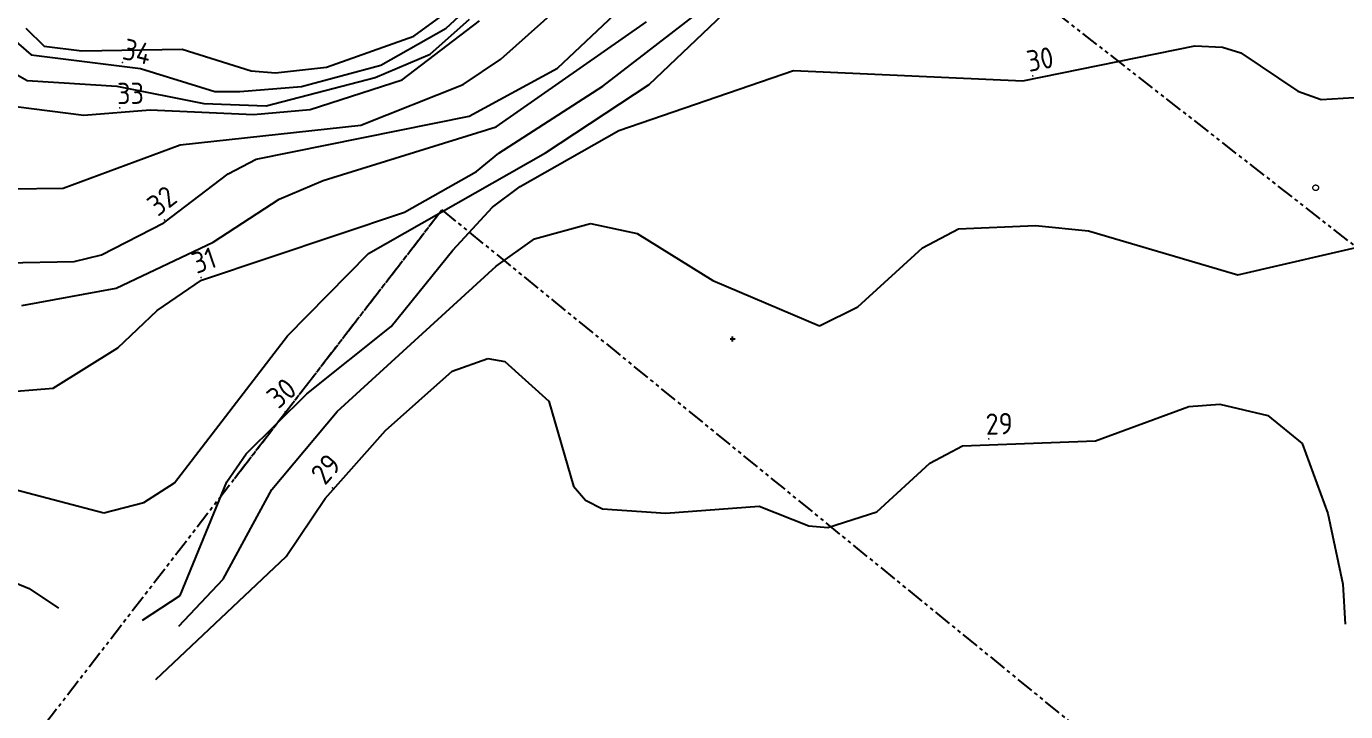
# Model space of a CAD drawing. Header units: metres. Extents: x 139929 to 143267, y 6401995 to 6404511.
# Drawn here: x 140299.6 to 140392.8, y 6402084.8 to 6402133.2 of the extents above; entities that cross this region are included whole.
import ezdxf
from ezdxf.enums import TextEntityAlignment as Align

# ---------------------------------------------------------------- set-up
doc = ezdxf.new("R2010")
doc.units = ezdxf.units.M
doc.linetypes.add('DGN Style 3', pattern=[2.464518, 1.76037, -0.704148])
doc.linetypes.add('PHANTOM', pattern=[2.5, 1.25, -0.25, 0.25, -0.25, 0.25, -0.25])
for name, color, linetype in [('M-BEF-NIVÅKURVA-PRIMÄR-0.5M', 12, 'Continuous'), ('M-BEF-NIVÅKURVA-PRIMÄR-1.0M', 12, 'Continuous'), ('M-BEF-TELE-INFO', 4, 'Continuous'), ('M-GR-FASTIGHETSGRÄNS', 3, 'PHANTOM'), ('M-KRYSS-1000', 1, 'Continuous')]:
    doc.layers.add(name, color=color, linetype=linetype)
doc.layers.add('TE_OSAKERT_LAGE', color=254, linetype='Continuous', lineweight=0)
doc.styles.add('ISO', font='iso.shx', dxfattribs={"height": 2.5})

# ---------------------------------------------------------------- blocks, each defined once
blk = doc.blocks.new('OCT370_2', base_point=(108327.366, 6370837.691))
at = {"layer": 'TE_OSAKERT_LAGE', "color": 30, "linetype": 'DGN Style 3', "lineweight": 13}
blk.add_circle((108327.357, 6370837.691), 0.2, dxfattribs=at)
blk = doc.blocks.new('PLUS')
for p, q in [((-0.175, 0), (0, 0)), ((0, 0), (0, 0.175)), ((0, -0.175), (0, 0)), ((0, 0), (0.175, 0))]:
    blk.add_line(p, q)
blk = doc.blocks.new('PRI_NIVÅ_HÖJDPKT')
at = {"color": 0, "linetype": 'Continuous', "lineweight": -3}
blk.add_circle((183, 184), 0.0005, dxfattribs=at)

msp = doc.modelspace()

# ---------------------------------------------------------------- linework, layer by layer
at = {"layer": 'M-BEF-NIVÅKURVA-PRIMÄR-0.5M', "linetype": 'Continuous', "lineweight": -3}
for p, q in [((140333.064, 6402130.895, 32.5), (140344.417, 6402140.993, 32.5)), ((140326.93, 6402132.5, 34.5), (140330.397, 6402135.018, 34.5)), ((140343.563, 6402129.098, 30.5), (140349.258, 6402134.505, 30.5)), ((140328.073, 6402131.233, 33.5), (140330.849, 6402133.704, 33.5)), ((140332.751, 6402126.099, 31.5), (140343.375, 6402133.531, 31.5)), ((140299.511, 6402133.066, 34.5), (140300.816, 6402131.807, 34.5)), ((140320.747, 6402130.313, 34.5), (140326.93, 6402132.5, 34.5)), ((140300.816, 6402131.807, 34.5), (140303.464, 6402131.468, 34.5)), ((140303.464, 6402131.468, 34.5), (140310.552, 6402131.581, 34.5)), ((140310.552, 6402131.581, 34.5), (140315.443, 6402130.063, 34.5)), ((140324.192, 6402129.602, 33.5), (140328.073, 6402131.233, 33.5)), ((140330.418, 6402129.103, 32.5), (140333.064, 6402130.895, 32.5)), ((140298.622, 6402129.941, 33.5), (140299.603, 6402129.38, 33.5)), ((140315.443, 6402130.063, 34.5), (140317.147, 6402129.93, 34.5)), ((140316.483, 6402127.586, 33.5), (140324.192, 6402129.602, 33.5)), ((140317.147, 6402129.93, 34.5), (140320.747, 6402130.313, 34.5)), ((140299.603, 6402129.38, 33.5), (140305.951, 6402128.984, 33.5)), ((140305.951, 6402128.984, 33.5), (140312.09, 6402127.758, 33.5)), ((140323.19, 6402126.213, 32.5), (140330.418, 6402129.103, 32.5)), ((140336.229, 6402124.278, 30.5), (140343.563, 6402129.098, 30.5)), ((140312.09, 6402127.758, 33.5), (140316.483, 6402127.586, 33.5)), ((140310.409, 6402124.827, 32.5), (140323.19, 6402126.213, 32.5)), ((140320.519, 6402122.323, 31.5), (140332.751, 6402126.099, 31.5)), ((140302.146, 6402121.772, 32.5), (140310.409, 6402124.827, 32.5)), ((140323.73, 6402117.168, 30.5), (140336.229, 6402124.278, 30.5)), ((140317.412, 6402121.007, 31.5), (140320.519, 6402122.323, 31.5)), ((140298.398, 6402121.719, 32.5), (140302.146, 6402121.772, 32.5)), ((140312.752, 6402117.948, 31.5), (140317.412, 6402121.007, 31.5)), ((140335.465, 6402118.196, 29.5), (140339.412, 6402119.278, 29.5)), ((140339.412, 6402119.278, 29.5), (140342.698, 6402118.563, 29.5)), ((140342.698, 6402118.563, 29.5), (140348.055, 6402115.253, 29.5)), ((140362.878, 6402117.558, 29.5), (140365.401, 6402118.903, 29.5)), ((140365.401, 6402118.903, 29.5), (140370.86, 6402119.14, 29.5)), ((140370.86, 6402119.14, 29.5), (140374.588, 6402118.769, 29.5)), ((140374.588, 6402118.769, 29.5), (140385.146, 6402115.655, 29.5)), ((140305.89, 6402114.71, 31.5), (140312.752, 6402117.948, 31.5)), ((140332.75, 6402116.267, 29.5), (140335.465, 6402118.196, 29.5)), ((140358.292, 6402113.387, 29.5), (140362.878, 6402117.558, 29.5)), ((140385.146, 6402115.655, 29.5), (140395.324, 6402118.017, 29.5)), ((140318.002, 6402111.338, 30.5), (140323.73, 6402117.168, 30.5)), ((140321.511, 6402105.987, 29.5), (140332.75, 6402116.267, 29.5)), ((140299.224, 6402113.481, 31.5), (140305.89, 6402114.71, 31.5)), ((140348.055, 6402115.253, 29.5), (140355.58, 6402112.057, 29.5)), ((140355.58, 6402112.057, 29.5), (140358.292, 6402113.387, 29.5)), ((140310.01, 6402100.957, 30.5), (140318.002, 6402111.338, 30.5)), ((140316.895, 6402100.488, 29.5), (140321.511, 6402105.987, 29.5)), ((140293.452, 6402101.876, 30.5), (140305.034, 6402098.841, 30.5)), ((140307.841, 6402099.565, 30.5), (140310.01, 6402100.957, 30.5)), ((140313.454, 6402094.148, 29.5), (140316.895, 6402100.488, 29.5)), ((140305.034, 6402098.841, 30.5), (140307.841, 6402099.565, 30.5)), ((140310.324, 6402090.826, 29.5), (140313.454, 6402094.148, 29.5))]:
    msp.add_line(p, q, dxfattribs=at)
at = {"layer": 'M-BEF-NIVÅKURVA-PRIMÄR-1.0M', "linetype": 'Continuous', "lineweight": -3}
for p, q in [((140329.204, 6402133.071, 34), (140331.611, 6402135.32, 34)), ((140337.08, 6402130.239, 32), (140341.903, 6402134.801, 32)), ((140340.272, 6402128.968, 31), (140347.271, 6402134.379, 31)), ((140326.111, 6402129.422, 33), (140331.575, 6402133.6, 33)), ((140298.449, 6402132.442, 34), (140299.899, 6402131.192, 34)), ((140324.592, 6402130.47, 34), (140329.204, 6402133.071, 34)), ((140369.951, 6402129.359, 30), (140382.119, 6402131.825, 30)), ((140382.119, 6402131.825, 30), (140384.058, 6402131.729, 30)), ((140384.058, 6402131.729, 30), (140385.349, 6402131.33, 30)), ((140385.349, 6402131.33, 30), (140389.398, 6402128.631, 30)), ((140299.899, 6402131.192, 34), (140307.605, 6402130.229, 34)), ((140319.002, 6402128.952, 34), (140324.592, 6402130.47, 34)), ((140307.605, 6402130.229, 34), (140312.862, 6402128.597, 34)), ((140330.834, 6402126.859, 32), (140337.08, 6402130.239, 32)), ((140341.404, 6402125.851, 30), (140353.763, 6402130.094, 30)), ((140353.763, 6402130.094, 30), (140369.951, 6402129.359, 30)), ((140312.862, 6402128.597, 34), (140314.635, 6402128.591, 34)), ((140314.635, 6402128.591, 34), (140319.002, 6402128.952, 34)), ((140319.591, 6402127.322, 33), (140326.111, 6402129.422, 33)), ((140332.922, 6402124.25, 31), (140340.272, 6402128.968, 31)), ((140389.398, 6402128.631, 30), (140391.043, 6402128.031, 30)), ((140391.043, 6402128.031, 30), (140395.69, 6402128.313, 30)), ((140298.808, 6402127.54, 33), (140303.611, 6402126.92, 33)), ((140303.611, 6402126.92, 33), (140308.309, 6402127.31, 33)), ((140308.309, 6402127.31, 33), (140315.608, 6402126.969, 33)), ((140315.608, 6402126.969, 33), (140319.591, 6402127.322, 33)), ((140315.786, 6402123.821, 32), (140330.834, 6402126.859, 32)), ((140334.434, 6402121.902, 30), (140341.404, 6402125.851, 30)), ((140331.348, 6402122.945, 31), (140332.922, 6402124.25, 31)), ((140313.813, 6402122.782, 32), (140315.786, 6402123.821, 32)), ((140326.26, 6402120.076, 31), (140331.348, 6402122.945, 31)), ((140309.254, 6402119.325, 32), (140313.813, 6402122.782, 32)), ((140332.488, 6402120.422, 30), (140334.434, 6402121.902, 30)), ((140329.683, 6402117.404, 30), (140332.488, 6402120.422, 30)), ((140304.851, 6402117.065, 32), (140309.254, 6402119.325, 32)), ((140311.913, 6402115.273, 31), (140326.26, 6402120.076, 31)), ((140325.329, 6402111.995, 30), (140329.683, 6402117.404, 30)), ((140298.097, 6402116.491, 32), (140302.938, 6402116.6, 32)), ((140302.938, 6402116.6, 32), (140304.851, 6402117.065, 32)), ((140308.785, 6402113.137, 31), (140311.913, 6402115.273, 31)), ((140306.022, 6402110.492, 31), (140308.785, 6402113.137, 31)), ((140319.363, 6402107.249, 30), (140325.329, 6402111.995, 30)), ((140301.444, 6402107.645, 31), (140306.022, 6402110.492, 31)), ((140329.635, 6402108.84, 29), (140332.15, 6402109.746, 29)), ((140332.15, 6402109.746, 29), (140333.351, 6402109.532, 29)), ((140333.351, 6402109.532, 29), (140336.457, 6402106.721, 29)), ((140324.916, 6402104.662, 29), (140329.635, 6402108.84, 29)), ((140291.01, 6402106.827, 31), (140301.444, 6402107.645, 31)), ((140315.076, 6402103.004, 30), (140319.363, 6402107.249, 30)), ((140336.457, 6402106.721, 29), (140338.201, 6402100.723, 29)), ((140375.082, 6402103.929, 29), (140381.683, 6402106.34, 29)), ((140381.683, 6402106.34, 29), (140383.87, 6402106.526, 29)), ((140383.87, 6402106.526, 29), (140387.276, 6402105.708, 29)), ((140387.276, 6402105.708, 29), (140389.705, 6402103.737, 29)), ((140320.666, 6402099.859, 29), (140324.916, 6402104.662, 29)), ((140363.386, 6402102.35, 29), (140365.697, 6402103.583, 29)), ((140365.697, 6402103.583, 29), (140375.082, 6402103.929, 29)), ((140389.705, 6402103.737, 29), (140391.511, 6402098.785, 29)), ((140313.706, 6402101.037, 30), (140315.076, 6402103.004, 30)), ((140359.636, 6402098.911, 29), (140363.386, 6402102.35, 29)), ((140310.416, 6402092.998, 30), (140313.706, 6402101.037, 30)), ((140338.201, 6402100.723, 29), (140339.062, 6402099.731, 29)), ((140317.909, 6402095.758, 29), (140320.666, 6402099.859, 29)), ((140339.062, 6402099.731, 29), (140340.255, 6402099.117, 29)), ((140340.255, 6402099.117, 29), (140344.733, 6402098.824, 29)), ((140344.733, 6402098.824, 29), (140351.332, 6402099.32, 29)), ((140351.332, 6402099.32, 29), (140354.826, 6402097.916, 29)), ((140356.187, 6402097.816, 29), (140359.636, 6402098.911, 29)), ((140391.511, 6402098.785, 29), (140392.57, 6402093.798, 29)), ((140354.826, 6402097.916, 29), (140356.187, 6402097.816, 29)), ((140290.198, 6402097.454, 30), (140299.739, 6402093.5, 30)), ((140308.703, 6402087.073, 29), (140317.909, 6402095.758, 29)), ((140299.739, 6402093.5, 30), (140301.821, 6402092.112, 30)), ((140392.57, 6402093.798, 29), (140392.722, 6402090.976, 29)), ((140307.767, 6402091.248, 30), (140310.416, 6402092.998, 30))]:
    msp.add_line(p, q, dxfattribs=at)
at = {"layer": 'M-GR-FASTIGHETSGRÄNS'}
for p, q in [((140309.15, 6402183.462), (140396.292, 6402115.433)), ((140309.15, 6402183.462), (140396.292, 6402115.433)), ((140273.426, 6402048.378), (140328.905, 6402120.243)), ((140314.247, 6402101.256), (140328.905, 6402120.243)), ((140328.905, 6402120.243), (140394.122, 6402067.101)), ((140328.905, 6402120.243), (140352.692, 6402100.86))]:
    msp.add_line(p, q, dxfattribs=at)

# ---------------------------------------------------------------- block references
at = {"layer": 'M-BEF-NIVÅKURVA-PRIMÄR-1.0M', "color": 1, "linetype": 'Continuous', "lineweight": -3, "xscale": 0.001, "yscale": 0.001, "zscale": 0.001}
for p in [(140306.15, 6402130.471, 34), (140370.473, 6402129.531, 30), (140305.976, 6402127.259, 33), (140309.116, 6402119.36, 32), (140311.72, 6402115.278, 31), (140317.643, 6402105.783, 30), (140367.375, 6402103.893, 29), (140320.993, 6402100.424, 29)]:
    msp.add_blockref('PRI_NIVÅ_HÖJDPKT', p, dxfattribs=at)
at = {"layer": 'M-BEF-TELE-INFO', "color": 30, "linetype": 'DGN Style 3', "lineweight": 13}
msp.add_blockref('OCT370_2', (140390.659, 6402121.799), dxfattribs=at)
at = {"layer": 'M-KRYSS-1000', "ltscale": 0.8}
msp.add_blockref('PLUS', (140349.448, 6402111.124), dxfattribs=at)

# ---------------------------------------------------------------- texts
at = {"layer": 'M-BEF-NIVÅKURVA-PRIMÄR-1.0M', "style": 'ISO'}
for s, rotation, p in [('34', 346.653, (140306.15, 6402130.471)), ('30', 10.485, (140370.473, 6402129.531)), ('33', 0.63, (140305.976, 6402127.259)), ('32', 37.647, (140309.116, 6402119.36)), ('31', 18.963, (140311.72, 6402115.278)), ('30', 40.275, (140317.643, 6402105.783)), ('29', 2.061, (140367.375, 6402103.893)), ('29', 49.104, (140320.993, 6402100.424))]:
    msp.add_text(s, height=1.5, rotation=rotation, dxfattribs=at).set_placement(p, align=Align.BOTTOM_LEFT)

doc.saveas('drawing.dxf')
